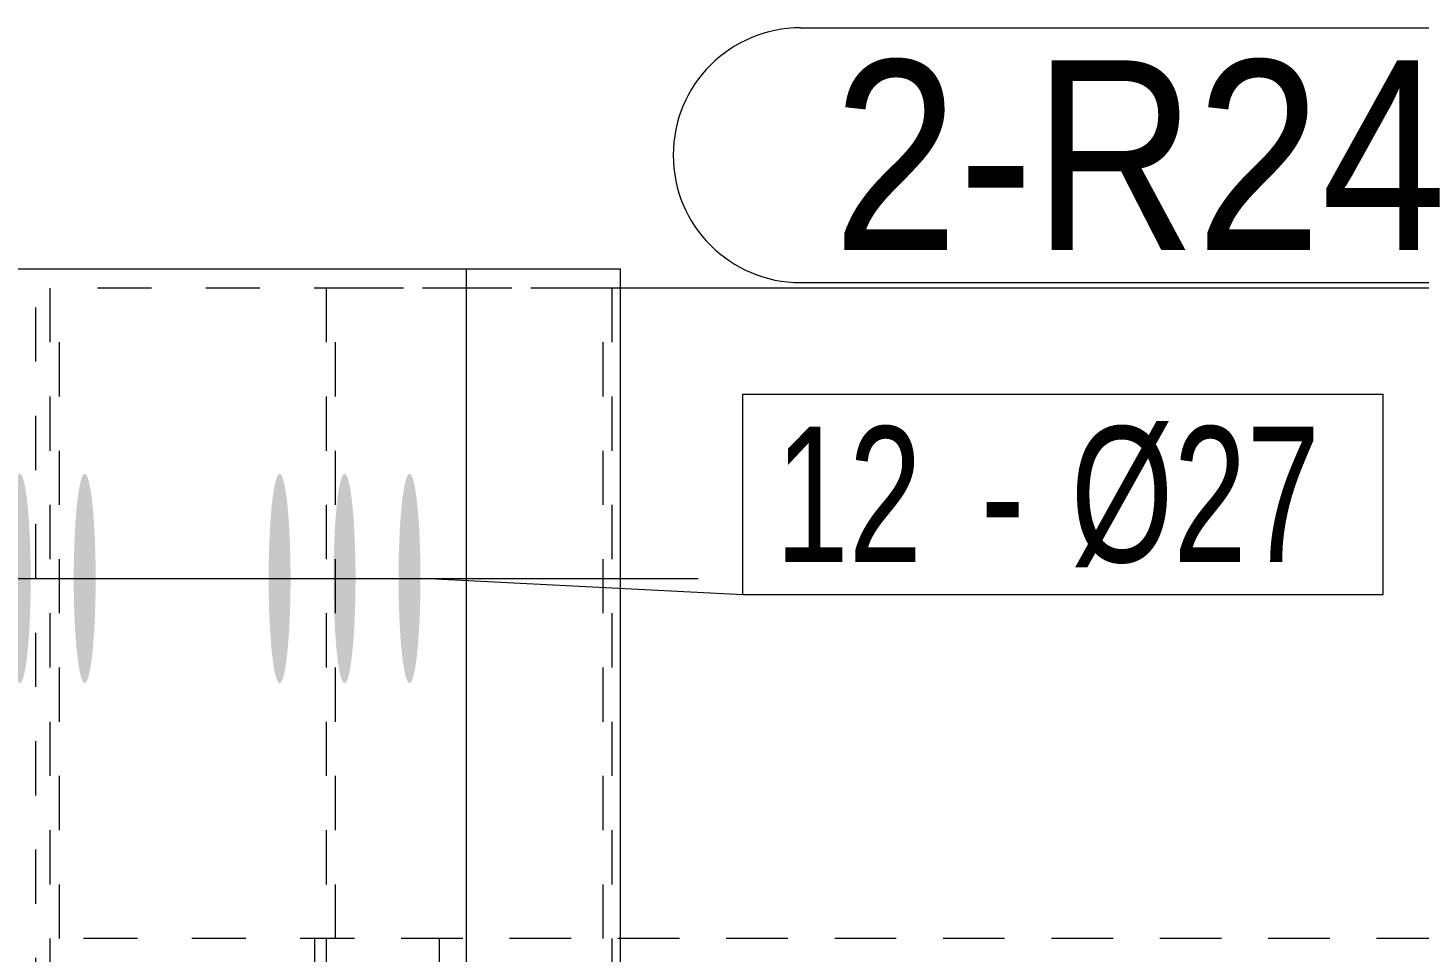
# Model space of a CAD drawing. Header units: millimetres. Extents: x 2 to 825, y 1 to 579.
# Drawn here: x 89.43 to 115.1, y 479.57 to 496.62 of the extents above; entities that cross this region are included whole.
import ezdxf

# ---------------------------------------------------------------- set-up
doc = ezdxf.new("R2010")
doc.units = ezdxf.units.MM
doc.linetypes.add('XKITLINE00', pattern=[0])
doc.linetypes.add('XKITLINE01', pattern=[4, 1, -1, 1, -1])
for name, color, linetype, lineweight in [('Bolt', 3, 'Continuous', 0), ('BoltMark', 7, 'Continuous', 0), ('Part', 2, 'Continuous', 0), ('PartMark', 7, 'Continuous', 0)]:
    doc.layers.add(name, color=color, linetype=linetype, lineweight=lineweight)
doc.styles.add('ARIAL', font='ARIAL.TTF')
doc.styles.add('ARIAL_NARROW', font='ARIALN.TTF')

# ---------------------------------------------------------------- blocks, each defined once
blk = doc.blocks.new('*A33')
at = {"layer": 'Bolt'}
for points in [[(89.479, 486.415), (89.479, 486.368), (89.479, 486.32), (89.478, 486.273), (89.478, 486.226), (89.477, 486.179), (89.476, 486.133), (89.475, 486.086), (89.474, 486.04), (89.473, 485.994), (89.472, 485.948), (89.47, 485.903), (89.469, 485.857), (89.467, 485.813), (89.466, 485.768), (89.464, 485.724), (89.462, 485.681), (89.46, 485.638), (89.458, 485.595), (89.455, 485.553), (89.453, 485.512), (89.45, 485.471), (89.448, 485.431), (89.445, 485.391), (89.442, 485.352), (89.439, 485.314), (89.436, 485.276), (89.433, 485.239), (89.43, 485.203), (89.427, 485.167), (89.423, 485.133), (89.42, 485.099), (89.416, 485.066), (89.413, 485.033), (89.409, 485.002), (89.405, 484.972), (89.401, 484.942), (89.397, 484.913), (89.393, 484.886), (89.389, 484.859), (89.385, 484.833), (89.381, 484.808), (89.377, 484.784), (89.372, 484.762), (89.368, 484.74), (89.363, 484.719), (89.359, 484.699), (89.354, 484.681), (89.35, 484.663), (89.345, 484.647), (89.34, 484.631), (89.336, 484.617), (89.331, 484.604), (89.326, 484.592), (89.321, 484.581), (89.316, 484.571), (89.311, 484.562), (89.307, 484.555), (89.302, 484.548), (89.297, 484.543), (89.292, 484.539), (89.287, 484.536), (89.282, 484.534), (89.277, 484.534), (89.272, 484.534), (89.267, 484.536), (89.262, 484.539), (89.257, 484.543), (89.252, 484.548), (89.247, 484.555), (89.242, 484.562), (89.237, 484.571), (89.233, 484.581), (89.228, 484.592), (89.223, 484.604), (89.218, 484.617), (89.213, 484.631), (89.209, 484.647), (89.204, 484.663), (89.199, 484.681), (89.195, 484.699), (89.19, 484.719), (89.186, 484.74), (89.182, 484.762), (89.177, 484.784), (89.173, 484.808), (89.169, 484.833), (89.164, 484.859), (89.16, 484.886), (89.156, 484.913), (89.152, 484.942), (89.149, 484.972), (89.145, 485.002), (89.141, 485.033), (89.137, 485.066), (89.134, 485.099), (89.13, 485.133), (89.127, 485.167), (89.124, 485.203), (89.12, 485.239), (89.117, 485.276), (89.114, 485.314), (89.111, 485.352), (89.109, 485.391), (89.106, 485.431), (89.103, 485.471), (89.101, 485.512), (89.098, 485.553), (89.096, 485.595), (89.094, 485.638), (89.092, 485.681), (89.09, 485.724), (89.088, 485.768), (89.086, 485.813), (89.085, 485.857), (89.083, 485.903), (89.082, 485.948), (89.081, 485.994), (89.079, 486.04), (89.078, 486.086), (89.078, 486.133), (89.077, 486.179), (89.076, 486.226), (89.076, 486.273), (89.075, 486.32), (89.075, 486.368), (89.075, 486.415), (89.075, 486.462), (89.075, 486.51), (89.075, 486.557), (89.075, 486.604), (89.076, 486.651), (89.076, 486.698), (89.077, 486.745), (89.078, 486.792), (89.078, 486.839), (89.079, 486.885), (89.081, 486.931), (89.082, 486.977), (89.083, 487.022), (89.085, 487.067), (89.086, 487.112), (89.088, 487.156), (89.09, 487.2), (89.092, 487.244), (89.094, 487.287), (89.096, 487.329), (89.098, 487.371), (89.101, 487.413), (89.103, 487.454), (89.106, 487.494), (89.109, 487.534), (89.111, 487.573), (89.114, 487.611), (89.117, 487.649), (89.12, 487.686), (89.124, 487.722), (89.127, 487.758), (89.13, 487.792), (89.134, 487.826), (89.137, 487.859), (89.141, 487.891), (89.145, 487.923), (89.149, 487.953), (89.152, 487.983), (89.156, 488.011), (89.16, 488.039), (89.164, 488.066), (89.169, 488.092), (89.173, 488.117), (89.177, 488.14), (89.182, 488.163), (89.186, 488.185), (89.19, 488.206), (89.195, 488.225), (89.199, 488.244), (89.204, 488.262), (89.209, 488.278), (89.213, 488.294), (89.218, 488.308), (89.223, 488.321), (89.228, 488.333), (89.233, 488.344), (89.237, 488.354), (89.242, 488.363), (89.247, 488.37), (89.252, 488.376), (89.257, 488.382), (89.262, 488.386), (89.267, 488.389), (89.272, 488.39), (89.277, 488.391), (89.282, 488.39), (89.287, 488.389), (89.292, 488.386), (89.297, 488.382), (89.302, 488.376), (89.307, 488.37), (89.311, 488.363), (89.316, 488.354), (89.321, 488.344), (89.326, 488.333), (89.331, 488.321), (89.336, 488.308), (89.34, 488.294), (89.345, 488.278), (89.35, 488.262), (89.354, 488.244), (89.359, 488.225), (89.363, 488.206), (89.368, 488.185), (89.372, 488.163), (89.377, 488.14), (89.381, 488.117), (89.385, 488.092), (89.389, 488.066), (89.393, 488.039), (89.397, 488.011), (89.401, 487.983), (89.405, 487.953), (89.409, 487.923), (89.413, 487.891), (89.416, 487.859), (89.42, 487.826), (89.423, 487.792), (89.427, 487.758), (89.43, 487.722), (89.433, 487.686), (89.436, 487.649), (89.439, 487.611), (89.442, 487.573), (89.445, 487.534), (89.448, 487.494), (89.45, 487.454), (89.453, 487.413), (89.455, 487.371), (89.458, 487.329), (89.46, 487.287), (89.462, 487.244), (89.464, 487.2), (89.466, 487.156), (89.467, 487.112), (89.469, 487.067), (89.47, 487.022), (89.472, 486.977), (89.473, 486.931), (89.474, 486.885), (89.475, 486.839), (89.476, 486.792), (89.477, 486.745), (89.478, 486.698), (89.478, 486.651), (89.479, 486.604), (89.479, 486.557), (89.479, 486.51), (89.479, 486.462)], [(90.678, 486.415), (90.678, 486.368), (90.677, 486.32), (90.677, 486.273), (90.676, 486.226), (90.676, 486.179), (90.675, 486.133), (90.674, 486.086), (90.673, 486.04), (90.672, 485.994), (90.671, 485.948), (90.669, 485.903), (90.668, 485.857), (90.666, 485.813), (90.664, 485.768), (90.663, 485.724), (90.661, 485.681), (90.659, 485.638), (90.656, 485.595), (90.654, 485.553), (90.652, 485.512), (90.649, 485.471), (90.647, 485.431), (90.644, 485.391), (90.641, 485.352), (90.638, 485.314), (90.635, 485.276), (90.632, 485.239), (90.629, 485.203), (90.626, 485.167), (90.622, 485.133), (90.619, 485.099), (90.615, 485.066), (90.612, 485.033), (90.608, 485.002), (90.604, 484.972), (90.6, 484.942), (90.596, 484.913), (90.592, 484.886), (90.588, 484.859), (90.584, 484.833), (90.58, 484.808), (90.575, 484.784), (90.571, 484.762), (90.567, 484.74), (90.562, 484.719), (90.558, 484.699), (90.553, 484.681), (90.548, 484.663), (90.544, 484.647), (90.539, 484.631), (90.534, 484.617), (90.53, 484.604), (90.525, 484.592), (90.52, 484.581), (90.515, 484.571), (90.51, 484.562), (90.505, 484.555), (90.5, 484.548), (90.495, 484.543), (90.491, 484.539), (90.486, 484.536), (90.481, 484.534), (90.476, 484.534), (90.471, 484.534), (90.466, 484.536), (90.461, 484.539), (90.456, 484.543), (90.451, 484.548), (90.446, 484.555), (90.441, 484.562), (90.436, 484.571), (90.431, 484.581), (90.427, 484.592), (90.422, 484.604), (90.417, 484.617), (90.412, 484.631), (90.408, 484.647), (90.403, 484.663), (90.398, 484.681), (90.394, 484.699), (90.389, 484.719), (90.385, 484.74), (90.38, 484.762), (90.376, 484.784), (90.372, 484.808), (90.367, 484.833), (90.363, 484.859), (90.359, 484.886), (90.355, 484.913), (90.351, 484.942), (90.347, 484.972), (90.344, 485.002), (90.34, 485.033), (90.336, 485.066), (90.333, 485.099), (90.329, 485.133), (90.326, 485.167), (90.322, 485.203), (90.319, 485.239), (90.316, 485.276), (90.313, 485.314), (90.31, 485.352), (90.307, 485.391), (90.305, 485.431), (90.302, 485.471), (90.3, 485.512), (90.297, 485.553), (90.295, 485.595), (90.293, 485.638), (90.291, 485.681), (90.289, 485.724), (90.287, 485.768), (90.285, 485.813), (90.284, 485.857), (90.282, 485.903), (90.281, 485.948), (90.279, 485.994), (90.278, 486.04), (90.277, 486.086), (90.276, 486.133), (90.276, 486.179), (90.275, 486.226), (90.274, 486.273), (90.274, 486.32), (90.274, 486.368), (90.273, 486.415), (90.273, 486.462), (90.273, 486.51), (90.274, 486.557), (90.274, 486.604), (90.274, 486.651), (90.275, 486.698), (90.276, 486.745), (90.276, 486.792), (90.277, 486.839), (90.278, 486.885), (90.279, 486.931), (90.281, 486.977), (90.282, 487.022), (90.284, 487.067), (90.285, 487.112), (90.287, 487.156), (90.289, 487.2), (90.291, 487.244), (90.293, 487.287), (90.295, 487.329), (90.297, 487.371), (90.3, 487.413), (90.302, 487.454), (90.305, 487.494), (90.307, 487.534), (90.31, 487.573), (90.313, 487.611), (90.316, 487.649), (90.319, 487.686), (90.322, 487.722), (90.326, 487.758), (90.329, 487.792), (90.333, 487.826), (90.336, 487.859), (90.34, 487.891), (90.344, 487.923), (90.347, 487.953), (90.351, 487.983), (90.355, 488.011), (90.359, 488.039), (90.363, 488.066), (90.367, 488.092), (90.372, 488.117), (90.376, 488.14), (90.38, 488.163), (90.385, 488.185), (90.389, 488.206), (90.394, 488.225), (90.398, 488.244), (90.403, 488.262), (90.408, 488.278), (90.412, 488.294), (90.417, 488.308), (90.422, 488.321), (90.427, 488.333), (90.431, 488.344), (90.436, 488.354), (90.441, 488.363), (90.446, 488.37), (90.451, 488.376), (90.456, 488.382), (90.461, 488.386), (90.466, 488.389), (90.471, 488.39), (90.476, 488.391), (90.481, 488.39), (90.486, 488.389), (90.491, 488.386), (90.495, 488.382), (90.5, 488.376), (90.505, 488.37), (90.51, 488.363), (90.515, 488.354), (90.52, 488.344), (90.525, 488.333), (90.53, 488.321), (90.534, 488.308), (90.539, 488.294), (90.544, 488.278), (90.548, 488.262), (90.553, 488.244), (90.558, 488.225), (90.562, 488.206), (90.567, 488.185), (90.571, 488.163), (90.575, 488.14), (90.58, 488.117), (90.584, 488.092), (90.588, 488.066), (90.592, 488.039), (90.596, 488.011), (90.6, 487.983), (90.604, 487.953), (90.608, 487.923), (90.612, 487.891), (90.615, 487.859), (90.619, 487.826), (90.622, 487.792), (90.626, 487.758), (90.629, 487.722), (90.632, 487.686), (90.635, 487.649), (90.638, 487.611), (90.641, 487.573), (90.644, 487.534), (90.647, 487.494), (90.649, 487.454), (90.652, 487.413), (90.654, 487.371), (90.656, 487.329), (90.659, 487.287), (90.661, 487.244), (90.663, 487.2), (90.664, 487.156), (90.666, 487.112), (90.668, 487.067), (90.669, 487.022), (90.671, 486.977), (90.672, 486.931), (90.673, 486.885), (90.674, 486.839), (90.675, 486.792), (90.676, 486.745), (90.676, 486.698), (90.677, 486.651), (90.677, 486.604), (90.678, 486.557), (90.678, 486.51), (90.678, 486.462)], [(94.274, 486.415), (94.274, 486.368), (94.274, 486.32), (94.273, 486.273), (94.273, 486.226), (94.272, 486.179), (94.271, 486.133), (94.27, 486.086), (94.269, 486.04), (94.268, 485.994), (94.267, 485.948), (94.266, 485.903), (94.264, 485.857), (94.263, 485.813), (94.261, 485.768), (94.259, 485.724), (94.257, 485.681), (94.255, 485.638), (94.253, 485.595), (94.25, 485.553), (94.248, 485.512), (94.246, 485.471), (94.243, 485.431), (94.24, 485.391), (94.237, 485.352), (94.235, 485.314), (94.232, 485.276), (94.228, 485.239), (94.225, 485.203), (94.222, 485.167), (94.219, 485.133), (94.215, 485.099), (94.212, 485.066), (94.208, 485.033), (94.204, 485.002), (94.2, 484.972), (94.197, 484.942), (94.193, 484.913), (94.189, 484.886), (94.184, 484.859), (94.18, 484.833), (94.176, 484.808), (94.172, 484.784), (94.167, 484.762), (94.163, 484.74), (94.159, 484.719), (94.154, 484.699), (94.149, 484.681), (94.145, 484.663), (94.14, 484.647), (94.136, 484.631), (94.131, 484.617), (94.126, 484.604), (94.121, 484.592), (94.116, 484.581), (94.112, 484.571), (94.107, 484.562), (94.102, 484.555), (94.097, 484.548), (94.092, 484.543), (94.087, 484.539), (94.082, 484.536), (94.077, 484.534), (94.072, 484.534), (94.067, 484.534), (94.062, 484.536), (94.057, 484.539), (94.052, 484.543), (94.047, 484.548), (94.042, 484.555), (94.037, 484.562), (94.033, 484.571), (94.028, 484.581), (94.023, 484.592), (94.018, 484.604), (94.013, 484.617), (94.009, 484.631), (94.004, 484.647), (93.999, 484.663), (93.995, 484.681), (93.99, 484.699), (93.986, 484.719), (93.981, 484.74), (93.977, 484.762), (93.972, 484.784), (93.968, 484.808), (93.964, 484.833), (93.96, 484.859), (93.956, 484.886), (93.952, 484.913), (93.948, 484.942), (93.944, 484.972), (93.94, 485.002), (93.936, 485.033), (93.933, 485.066), (93.929, 485.099), (93.926, 485.133), (93.922, 485.167), (93.919, 485.203), (93.916, 485.239), (93.913, 485.276), (93.91, 485.314), (93.907, 485.352), (93.904, 485.391), (93.901, 485.431), (93.899, 485.471), (93.896, 485.512), (93.894, 485.553), (93.891, 485.595), (93.889, 485.638), (93.887, 485.681), (93.885, 485.724), (93.883, 485.768), (93.882, 485.813), (93.88, 485.857), (93.878, 485.903), (93.877, 485.948), (93.876, 485.994), (93.875, 486.04), (93.874, 486.086), (93.873, 486.133), (93.872, 486.179), (93.871, 486.226), (93.871, 486.273), (93.87, 486.32), (93.87, 486.368), (93.87, 486.415), (93.87, 486.462), (93.87, 486.51), (93.87, 486.557), (93.87, 486.604), (93.871, 486.651), (93.871, 486.698), (93.872, 486.745), (93.873, 486.792), (93.874, 486.839), (93.875, 486.885), (93.876, 486.931), (93.877, 486.977), (93.878, 487.022), (93.88, 487.067), (93.882, 487.112), (93.883, 487.156), (93.885, 487.2), (93.887, 487.244), (93.889, 487.287), (93.891, 487.329), (93.894, 487.371), (93.896, 487.413), (93.899, 487.454), (93.901, 487.494), (93.904, 487.534), (93.907, 487.573), (93.91, 487.611), (93.913, 487.649), (93.916, 487.686), (93.919, 487.722), (93.922, 487.758), (93.926, 487.792), (93.929, 487.826), (93.933, 487.859), (93.936, 487.891), (93.94, 487.923), (93.944, 487.953), (93.948, 487.983), (93.952, 488.011), (93.956, 488.039), (93.96, 488.066), (93.964, 488.092), (93.968, 488.117), (93.972, 488.14), (93.977, 488.163), (93.981, 488.185), (93.986, 488.206), (93.99, 488.225), (93.995, 488.244), (93.999, 488.262), (94.004, 488.278), (94.009, 488.294), (94.013, 488.308), (94.018, 488.321), (94.023, 488.333), (94.028, 488.344), (94.033, 488.354), (94.037, 488.363), (94.042, 488.37), (94.047, 488.376), (94.052, 488.382), (94.057, 488.386), (94.062, 488.389), (94.067, 488.39), (94.072, 488.391), (94.077, 488.39), (94.082, 488.389), (94.087, 488.386), (94.092, 488.382), (94.097, 488.376), (94.102, 488.37), (94.107, 488.363), (94.112, 488.354), (94.116, 488.344), (94.121, 488.333), (94.126, 488.321), (94.131, 488.308), (94.136, 488.294), (94.14, 488.278), (94.145, 488.262), (94.149, 488.244), (94.154, 488.225), (94.159, 488.206), (94.163, 488.185), (94.167, 488.163), (94.172, 488.14), (94.176, 488.117), (94.18, 488.092), (94.184, 488.066), (94.189, 488.039), (94.193, 488.011), (94.197, 487.983), (94.2, 487.953), (94.204, 487.923), (94.208, 487.891), (94.212, 487.859), (94.215, 487.826), (94.219, 487.792), (94.222, 487.758), (94.225, 487.722), (94.228, 487.686), (94.232, 487.649), (94.235, 487.611), (94.237, 487.573), (94.24, 487.534), (94.243, 487.494), (94.246, 487.454), (94.248, 487.413), (94.25, 487.371), (94.253, 487.329), (94.255, 487.287), (94.257, 487.244), (94.259, 487.2), (94.261, 487.156), (94.263, 487.112), (94.264, 487.067), (94.266, 487.022), (94.267, 486.977), (94.268, 486.931), (94.269, 486.885), (94.27, 486.839), (94.271, 486.792), (94.272, 486.745), (94.273, 486.698), (94.273, 486.651), (94.274, 486.604), (94.274, 486.557), (94.274, 486.51), (94.274, 486.462)], [(95.473, 486.415), (95.473, 486.368), (95.473, 486.32), (95.472, 486.273), (95.472, 486.226), (95.471, 486.179), (95.47, 486.133), (95.469, 486.086), (95.468, 486.04), (95.467, 485.994), (95.466, 485.948), (95.464, 485.903), (95.463, 485.857), (95.461, 485.813), (95.46, 485.768), (95.458, 485.724), (95.456, 485.681), (95.454, 485.638), (95.452, 485.595), (95.449, 485.553), (95.447, 485.512), (95.444, 485.471), (95.442, 485.431), (95.439, 485.391), (95.436, 485.352), (95.433, 485.314), (95.43, 485.276), (95.427, 485.239), (95.424, 485.203), (95.421, 485.167), (95.417, 485.133), (95.414, 485.099), (95.41, 485.066), (95.407, 485.033), (95.403, 485.002), (95.399, 484.972), (95.395, 484.942), (95.391, 484.913), (95.387, 484.886), (95.383, 484.859), (95.379, 484.833), (95.375, 484.808), (95.371, 484.784), (95.366, 484.762), (95.362, 484.74), (95.357, 484.719), (95.353, 484.699), (95.348, 484.681), (95.344, 484.663), (95.339, 484.647), (95.334, 484.631), (95.33, 484.617), (95.325, 484.604), (95.32, 484.592), (95.315, 484.581), (95.31, 484.571), (95.305, 484.562), (95.301, 484.555), (95.296, 484.548), (95.291, 484.543), (95.286, 484.539), (95.281, 484.536), (95.276, 484.534), (95.271, 484.534), (95.266, 484.534), (95.261, 484.536), (95.256, 484.539), (95.251, 484.543), (95.246, 484.548), (95.241, 484.555), (95.236, 484.562), (95.231, 484.571), (95.227, 484.581), (95.222, 484.592), (95.217, 484.604), (95.212, 484.617), (95.207, 484.631), (95.203, 484.647), (95.198, 484.663), (95.193, 484.681), (95.189, 484.699), (95.184, 484.719), (95.18, 484.74), (95.175, 484.762), (95.171, 484.784), (95.167, 484.808), (95.163, 484.833), (95.158, 484.859), (95.154, 484.886), (95.15, 484.913), (95.146, 484.942), (95.143, 484.972), (95.139, 485.002), (95.135, 485.033), (95.131, 485.066), (95.128, 485.099), (95.124, 485.133), (95.121, 485.167), (95.118, 485.203), (95.114, 485.239), (95.111, 485.276), (95.108, 485.314), (95.105, 485.352), (95.103, 485.391), (95.1, 485.431), (95.097, 485.471), (95.095, 485.512), (95.092, 485.553), (95.09, 485.595), (95.088, 485.638), (95.086, 485.681), (95.084, 485.724), (95.082, 485.768), (95.08, 485.813), (95.079, 485.857), (95.077, 485.903), (95.076, 485.948), (95.075, 485.994), (95.073, 486.04), (95.072, 486.086), (95.072, 486.133), (95.071, 486.179), (95.07, 486.226), (95.07, 486.273), (95.069, 486.32), (95.069, 486.368), (95.069, 486.415), (95.069, 486.462), (95.069, 486.51), (95.069, 486.557), (95.069, 486.604), (95.07, 486.651), (95.07, 486.698), (95.071, 486.745), (95.072, 486.792), (95.072, 486.839), (95.073, 486.885), (95.075, 486.931), (95.076, 486.977), (95.077, 487.022), (95.079, 487.067), (95.08, 487.112), (95.082, 487.156), (95.084, 487.2), (95.086, 487.244), (95.088, 487.287), (95.09, 487.329), (95.092, 487.371), (95.095, 487.413), (95.097, 487.454), (95.1, 487.494), (95.103, 487.534), (95.105, 487.573), (95.108, 487.611), (95.111, 487.649), (95.114, 487.686), (95.118, 487.722), (95.121, 487.758), (95.124, 487.792), (95.128, 487.826), (95.131, 487.859), (95.135, 487.891), (95.139, 487.923), (95.143, 487.953), (95.146, 487.983), (95.15, 488.011), (95.154, 488.039), (95.158, 488.066), (95.163, 488.092), (95.167, 488.117), (95.171, 488.14), (95.175, 488.163), (95.18, 488.185), (95.184, 488.206), (95.189, 488.225), (95.193, 488.244), (95.198, 488.262), (95.203, 488.278), (95.207, 488.294), (95.212, 488.308), (95.217, 488.321), (95.222, 488.333), (95.227, 488.344), (95.231, 488.354), (95.236, 488.363), (95.241, 488.37), (95.246, 488.376), (95.251, 488.382), (95.256, 488.386), (95.261, 488.389), (95.266, 488.39), (95.271, 488.391), (95.276, 488.39), (95.281, 488.389), (95.286, 488.386), (95.291, 488.382), (95.296, 488.376), (95.301, 488.37), (95.305, 488.363), (95.31, 488.354), (95.315, 488.344), (95.32, 488.333), (95.325, 488.321), (95.33, 488.308), (95.334, 488.294), (95.339, 488.278), (95.344, 488.262), (95.348, 488.244), (95.353, 488.225), (95.357, 488.206), (95.362, 488.185), (95.366, 488.163), (95.371, 488.14), (95.375, 488.117), (95.379, 488.092), (95.383, 488.066), (95.387, 488.039), (95.391, 488.011), (95.395, 487.983), (95.399, 487.953), (95.403, 487.923), (95.407, 487.891), (95.41, 487.859), (95.414, 487.826), (95.417, 487.792), (95.421, 487.758), (95.424, 487.722), (95.427, 487.686), (95.43, 487.649), (95.433, 487.611), (95.436, 487.573), (95.439, 487.534), (95.442, 487.494), (95.444, 487.454), (95.447, 487.413), (95.449, 487.371), (95.452, 487.329), (95.454, 487.287), (95.456, 487.244), (95.458, 487.2), (95.46, 487.156), (95.461, 487.112), (95.463, 487.067), (95.464, 487.022), (95.466, 486.977), (95.467, 486.931), (95.468, 486.885), (95.469, 486.839), (95.47, 486.792), (95.471, 486.745), (95.472, 486.698), (95.472, 486.651), (95.473, 486.604), (95.473, 486.557), (95.473, 486.51), (95.473, 486.462)], [(96.672, 486.415), (96.672, 486.368), (96.671, 486.32), (96.671, 486.273), (96.67, 486.226), (96.67, 486.179), (96.669, 486.133), (96.668, 486.086), (96.667, 486.04), (96.666, 485.994), (96.665, 485.948), (96.663, 485.903), (96.662, 485.857), (96.66, 485.813), (96.658, 485.768), (96.657, 485.724), (96.655, 485.681), (96.653, 485.638), (96.65, 485.595), (96.648, 485.553), (96.646, 485.512), (96.643, 485.471), (96.641, 485.431), (96.638, 485.391), (96.635, 485.352), (96.632, 485.314), (96.629, 485.276), (96.626, 485.239), (96.623, 485.203), (96.62, 485.167), (96.616, 485.133), (96.613, 485.099), (96.609, 485.066), (96.606, 485.033), (96.602, 485.002), (96.598, 484.972), (96.594, 484.942), (96.59, 484.913), (96.586, 484.886), (96.582, 484.859), (96.578, 484.833), (96.574, 484.808), (96.569, 484.784), (96.565, 484.762), (96.561, 484.74), (96.556, 484.719), (96.552, 484.699), (96.547, 484.681), (96.542, 484.663), (96.538, 484.647), (96.533, 484.631), (96.528, 484.617), (96.524, 484.604), (96.519, 484.592), (96.514, 484.581), (96.509, 484.571), (96.504, 484.562), (96.499, 484.555), (96.494, 484.548), (96.489, 484.543), (96.485, 484.539), (96.48, 484.536), (96.475, 484.534), (96.47, 484.534), (96.465, 484.534), (96.46, 484.536), (96.455, 484.539), (96.45, 484.543), (96.445, 484.548), (96.44, 484.555), (96.435, 484.562), (96.43, 484.571), (96.425, 484.581), (96.42, 484.592), (96.416, 484.604), (96.411, 484.617), (96.406, 484.631), (96.401, 484.647), (96.397, 484.663), (96.392, 484.681), (96.388, 484.699), (96.383, 484.719), (96.379, 484.74), (96.374, 484.762), (96.37, 484.784), (96.366, 484.808), (96.361, 484.833), (96.357, 484.859), (96.353, 484.886), (96.349, 484.913), (96.345, 484.942), (96.341, 484.972), (96.338, 485.002), (96.334, 485.033), (96.33, 485.066), (96.327, 485.099), (96.323, 485.133), (96.32, 485.167), (96.316, 485.203), (96.313, 485.239), (96.31, 485.276), (96.307, 485.314), (96.304, 485.352), (96.301, 485.391), (96.299, 485.431), (96.296, 485.471), (96.294, 485.512), (96.291, 485.553), (96.289, 485.595), (96.287, 485.638), (96.285, 485.681), (96.283, 485.724), (96.281, 485.768), (96.279, 485.813), (96.278, 485.857), (96.276, 485.903), (96.275, 485.948), (96.273, 485.994), (96.272, 486.04), (96.271, 486.086), (96.27, 486.133), (96.27, 486.179), (96.269, 486.226), (96.268, 486.273), (96.268, 486.32), (96.268, 486.368), (96.267, 486.415), (96.267, 486.462), (96.267, 486.51), (96.268, 486.557), (96.268, 486.604), (96.268, 486.651), (96.269, 486.698), (96.27, 486.745), (96.27, 486.792), (96.271, 486.839), (96.272, 486.885), (96.273, 486.931), (96.275, 486.977), (96.276, 487.022), (96.278, 487.067), (96.279, 487.112), (96.281, 487.156), (96.283, 487.2), (96.285, 487.244), (96.287, 487.287), (96.289, 487.329), (96.291, 487.371), (96.294, 487.413), (96.296, 487.454), (96.299, 487.494), (96.301, 487.534), (96.304, 487.573), (96.307, 487.611), (96.31, 487.649), (96.313, 487.686), (96.316, 487.722), (96.32, 487.758), (96.323, 487.792), (96.327, 487.826), (96.33, 487.859), (96.334, 487.891), (96.338, 487.923), (96.341, 487.953), (96.345, 487.983), (96.349, 488.011), (96.353, 488.039), (96.357, 488.066), (96.361, 488.092), (96.366, 488.117), (96.37, 488.14), (96.374, 488.163), (96.379, 488.185), (96.383, 488.206), (96.388, 488.225), (96.392, 488.244), (96.397, 488.262), (96.401, 488.278), (96.406, 488.294), (96.411, 488.308), (96.416, 488.321), (96.42, 488.333), (96.425, 488.344), (96.43, 488.354), (96.435, 488.363), (96.44, 488.37), (96.445, 488.376), (96.45, 488.382), (96.455, 488.386), (96.46, 488.389), (96.465, 488.39), (96.47, 488.391), (96.475, 488.39), (96.48, 488.389), (96.485, 488.386), (96.489, 488.382), (96.494, 488.376), (96.499, 488.37), (96.504, 488.363), (96.509, 488.354), (96.514, 488.344), (96.519, 488.333), (96.524, 488.321), (96.528, 488.308), (96.533, 488.294), (96.538, 488.278), (96.542, 488.262), (96.547, 488.244), (96.552, 488.225), (96.556, 488.206), (96.561, 488.185), (96.565, 488.163), (96.569, 488.14), (96.574, 488.117), (96.578, 488.092), (96.582, 488.066), (96.586, 488.039), (96.59, 488.011), (96.594, 487.983), (96.598, 487.953), (96.602, 487.923), (96.606, 487.891), (96.609, 487.859), (96.613, 487.826), (96.616, 487.792), (96.62, 487.758), (96.623, 487.722), (96.626, 487.686), (96.629, 487.649), (96.632, 487.611), (96.635, 487.573), (96.638, 487.534), (96.641, 487.494), (96.643, 487.454), (96.646, 487.413), (96.648, 487.371), (96.65, 487.329), (96.653, 487.287), (96.655, 487.244), (96.657, 487.2), (96.658, 487.156), (96.66, 487.112), (96.662, 487.067), (96.663, 487.022), (96.665, 486.977), (96.666, 486.931), (96.667, 486.885), (96.668, 486.839), (96.669, 486.792), (96.67, 486.745), (96.67, 486.698), (96.671, 486.651), (96.671, 486.604), (96.672, 486.557), (96.672, 486.51), (96.672, 486.462)]]:
    blk.add_hatch(color=3, dxfattribs=at).paths.add_polyline_path(points, flags=17)
at = {"layer": 'Bolt', "color": 3, "linetype": 'XKITLINE00', "lineweight": 0}
for p, q in [((83.461, 486.462), (93.406, 486.462)), ((84.66, 486.462), (94.604, 486.462)), ((85.858, 486.462), (95.803, 486.462)), ((89.455, 486.462), (99.4, 486.462)), ((90.654, 486.462), (100.598, 486.462)), ((91.852, 486.462), (101.797, 486.462))]:
    blk.add_line(p, q, dxfattribs=at)
blk = doc.blocks.new('*A34')
at = {"layer": 'Part', "color": 7, "linetype": 'XKITLINE01', "lineweight": 0}
for p, q in [((94.936, 466.82), (94.936, 491.82)), ((100.36, 491.82), (94.936, 491.82)), ((95.102, 479.82), (95.102, 491.82)), ((100.044, 479.82), (100.044, 491.82)), ((100.21, 466.82), (100.21, 491.82)), ((603.316, 479.82), (95.102, 479.82))]:
    blk.add_line(p, q, dxfattribs=at)
at = {"layer": 'Part', "color": 2, "linetype": 'XKITLINE00', "lineweight": 0}
blk.add_line((603.316, 491.82), (100.36, 491.82), dxfattribs=at)
blk = doc.blocks.new('*A46')
at = {"layer": 'Part', "color": 2, "linetype": 'XKITLINE00', "lineweight": 0}
for p, q in [((86.729, 492.177), (100.36, 492.177)), ((97.519, 466.462), (97.519, 492.177)), ((100.36, 466.462), (100.36, 492.177))]:
    blk.add_line(p, q, dxfattribs=at)
at = {"layer": 'Part', "color": 7, "linetype": 'XKITLINE01', "lineweight": 0}
blk.add_line((89.571, 466.462), (89.571, 492.177), dxfattribs=at)
blk = doc.blocks.new('*A47')
at = {"layer": 'Part', "color": 7, "linetype": 'XKITLINE01', "lineweight": 0}
for p, q in [((371.709, 491.82), (89.841, 491.82)), ((89.841, 466.82), (89.841, 491.82)), ((90.012, 479.82), (90.012, 491.82)), ((371.452, 479.82), (90.012, 479.82)), ((94.718, 479.82), (94.718, 478.82)), ((97.022, 478.82), (97.022, 479.82))]:
    blk.add_line(p, q, dxfattribs=at)
blk = doc.blocks.new('*A121')
at = {"layer": 'BoltMark', "color": 7, "linetype": 'XKITLINE00', "lineweight": 0}
for p, q in [((102.621, 489.865), (114.437, 489.865)), ((102.621, 486.165), (102.621, 489.865)), ((114.437, 486.165), (114.437, 489.865)), ((96.825, 486.462), (102.621, 486.165)), ((102.621, 486.165), (114.437, 486.165))]:
    blk.add_line(p, q, dxfattribs=at)
at = {"layer": 'BoltMark', "color": 3, "style": 'ARIAL_NARROW', "width": 0.85}
for s, p in [('12', (103.221, 486.765)), ('Ø27', (108.67, 486.765)), ('-', (107.01, 486.765))]:
    blk.add_text(s, height=2.5, dxfattribs=at).set_placement(p)
blk = doc.blocks.new('*A133')
at = {"layer": 'PartMark', "color": 7, "linetype": 'XKITLINE00', "lineweight": 0}
for p, q in [((103.686, 496.62), (127.335, 496.62)), ((103.686, 491.92), (127.335, 491.92))]:
    blk.add_line(p, q, dxfattribs=at)
blk.add_arc((103.686, 494.27), 2.35, 90, 270, dxfattribs=at)
at = {"layer": 'PartMark', "color": 1, "style": 'ARIAL', "width": 0.85}
blk.add_text('2-R24', height=3.5, dxfattribs=at).set_placement((104.286, 492.52))

msp = doc.modelspace()

# ---------------------------------------------------------------- block references
at = {"lineweight": 0}
for name in ['*A133', '*A46', '*A47', '*A121', '*A33']:
    msp.add_blockref(name, (0, 0), dxfattribs=at)
at = {"layer": 'Part', "lineweight": 0}
msp.add_blockref('*A34', (0, 0), dxfattribs=at)

doc.saveas('drawing.dxf')
